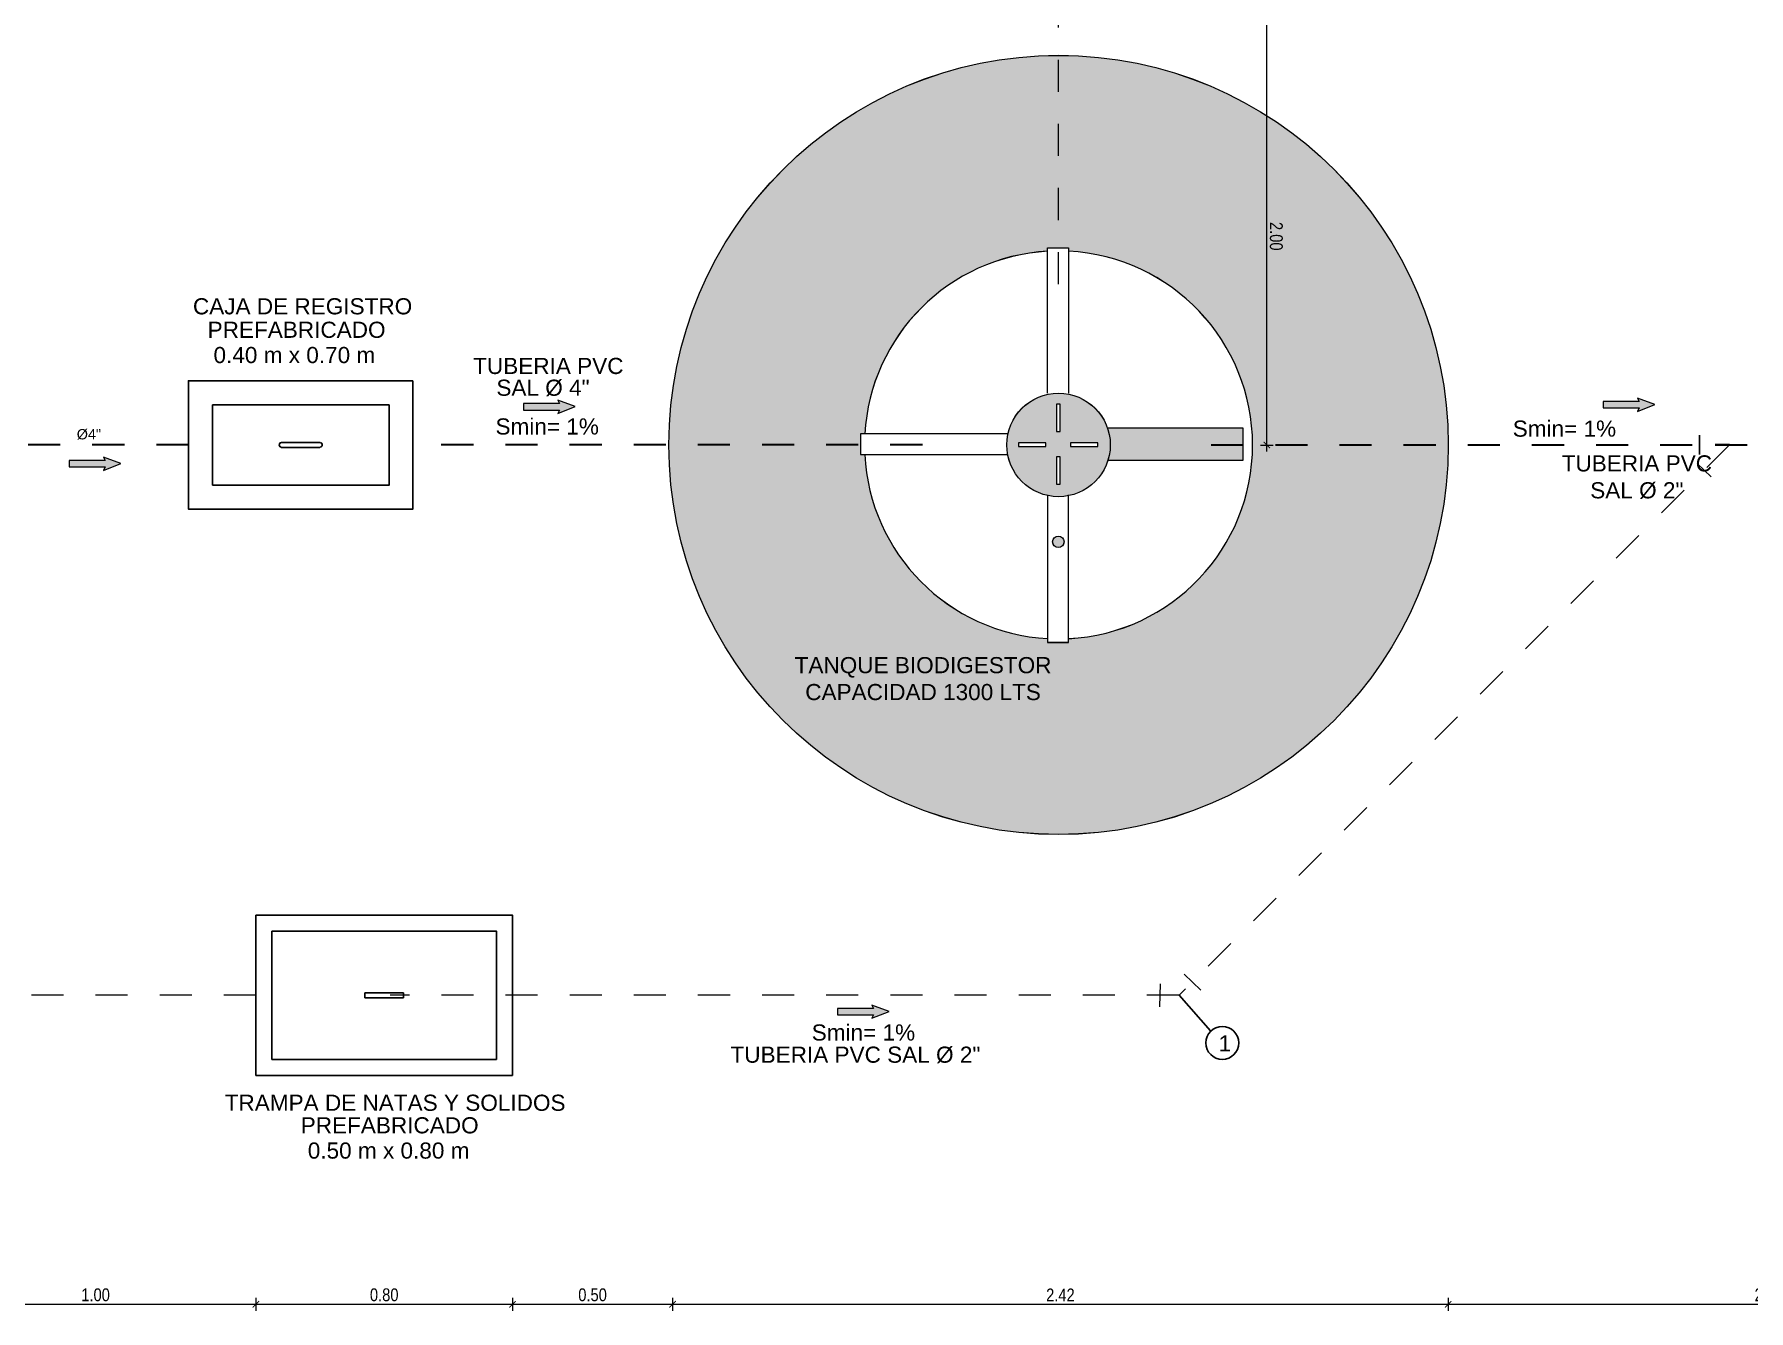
# Model space of a CAD drawing. Header units: metres. Extents: x 0 to 1843, y 1434 to 1492.
# Drawn here: x 1796.53 to 1801.87, y 1485.38 to 1489.36 of the extents above; entities that cross this region are included whole.
import ezdxf

# ---------------------------------------------------------------- set-up
doc = ezdxf.new("R2010")
doc.units = ezdxf.units.M
doc.header["$LTSCALE"] = 0.005
doc.linetypes.add('TRAZO_Y_PUNTOX2', pattern=[50.8, 25.4, -12.7, 0, -12.7])
for name, color, linetype, lineweight in [('-Acero techos', 252, 'Continuous', 13), ('-Achurado', 251, 'Continuous', 5), ('Desagüe', 155, 'Continuous', 40), ('FIC-2ES_LINEA DESAGUE', 6, 'TRAZO_Y_PUNTOX2', 30)]:
    doc.layers.add(name, color=color, linetype=linetype, lineweight=lineweight)
for name, color, linetype in [('A_50_CotasExter', 7, 'Continuous'), ('CONCRETO B', 7, 'Continuous'), ('FIC-3IS_TEXTO', 7, 'Continuous'), ('PDF_Text', 7, 'Continuous')]:
    doc.layers.add(name, color=color, linetype=linetype)
doc.layers.add('PDF_Geometry', color=9, linetype='Continuous', true_color=0x808080)
doc.layers.add("PDF_Tub. de desague 4''", color=7, linetype='Continuous', true_color=0x002595)
doc.styles.add('-Arial Narrow', font='ARIALN.TTF')
doc.styles.add('ARIAL', font='arial.ttf')
doc.styles.add('PDF Arial-BoldMT', font='arial.ttf')
doc.dimstyles.new('Esc 1_20n', dxfattribs={"dimscale": 0.02, "dimtxt": 2, "dimasz": 1, "dimexe": 1, "dimexo": 1, "dimgap": 0.45, "dimtad": 1, "dimtoh": 1, "dimzin": 3, "dimdsep": 46, "dimtxsty": '-Arial Narrow', "dimblk": 'ARCHTICK', "dimcen": 1, "dimdle": 1, "dimclrd": 7, "dimclre": 7, "dimclrt": 7, "dimadec": 0, "dimazin": 0, "dimtfac": 1, "dimtix": 1, "dimtmove": 1, "dimatfit": 2, "dimldrblk": 'ARCHTICK', "dimfxl": 1, "dimfxlon": 1, "dimtolj": 2, "dimlwd": 5, "dimlwe": 5, "dimarcsym": 0})

# ---------------------------------------------------------------- blocks, each defined once
blk = doc.blocks.new('_ArchTick')
at = {"color": 0, "linetype": 'ByBlock', "const_width": 0.15}
blk.add_lwpolyline([(-0.5, -0.5), (0.5, 0.5)], dxfattribs=at)
blk = doc.blocks.new('*D308')
at = {"layer": 'A_50_CotasExter', "color": 7, "lineweight": 5, "ltscale": 0.005, "transparency": 16777216}
for p, q in [((1796.2171, 1485.421), (1796.2171, 1485.381)), ((1797.2171, 1485.421), (1797.2171, 1485.381)), ((1796.1971, 1485.401), (1797.2371, 1485.401))]:
    blk.add_line(p, q, dxfattribs=at)
at = {"layer": 'Defpoints', "color": 0, "ltscale": 0.005, "transparency": 16777216}
for p in [(1796.2171, 1485.6032), (1797.2171, 1485.6032), (1797.2171, 1485.401)]:
    blk.add_point(p, dxfattribs=at)
at = {"layer": 'A_50_CotasExter', "color": 7, "lineweight": 5, "ltscale": 0.005, "transparency": 16777216, "xscale": 0.02, "yscale": 0.02, "zscale": 0.02, "rotation": 180}
blk.add_blockref('_ArchTick', (1796.2171, 1485.401), dxfattribs=at)
at = {"layer": 'A_50_CotasExter', "color": 7, "lineweight": 5, "ltscale": 0.005, "transparency": 16777216, "xscale": 0.02, "yscale": 0.02, "zscale": 0.02}
blk.add_blockref('_ArchTick', (1797.2171, 1485.401), dxfattribs=at)
at = {"layer": 'A_50_CotasExter', "color": 7, "ltscale": 0.005, "transparency": 16777216, "insert": (1796.7171, 1485.4304), "char_height": 0.04, "attachment_point": 5, "style": '-Arial Narrow'}
blk.add_mtext('\\A2;1.00', dxfattribs=at)
blk = doc.blocks.new('*D309')
at = {"layer": 'A_50_CotasExter', "color": 7, "lineweight": 5, "ltscale": 0.005, "transparency": 16777216}
for p, q in [((1797.2171, 1485.421), (1797.2171, 1485.381)), ((1798.0171, 1485.421), (1798.0171, 1485.381)), ((1797.1971, 1485.401), (1798.0371, 1485.401))]:
    blk.add_line(p, q, dxfattribs=at)
at = {"layer": 'Defpoints', "color": 0, "ltscale": 0.005, "transparency": 16777216}
for p in [(1798.0171, 1486.1149), (1797.2171, 1485.6032), (1798.0171, 1485.401)]:
    blk.add_point(p, dxfattribs=at)
at = {"layer": 'A_50_CotasExter', "color": 7, "lineweight": 5, "ltscale": 0.005, "transparency": 16777216, "xscale": 0.02, "yscale": 0.02, "zscale": 0.02}
for p, rotation in [((1797.2171, 1485.401), 180.0000000000651), ((1798.0171, 1485.401), 6.513775987637282e-11)]:
    blk.add_blockref('_ArchTick', p, dxfattribs=dict(at, rotation=rotation))
at = {"layer": 'A_50_CotasExter', "color": 7, "ltscale": 0.005, "transparency": 16777216, "insert": (1797.6171, 1485.4304), "char_height": 0.04, "attachment_point": 5, "style": '-Arial Narrow'}
blk.add_mtext('\\A2;0.80', dxfattribs=at)
blk = doc.blocks.new('*D310')
at = {"layer": 'A_50_CotasExter', "color": 7, "lineweight": 5, "ltscale": 0.005, "transparency": 16777216}
for p, q in [((1798.0171, 1485.421), (1798.0171, 1485.381)), ((1798.5164, 1485.421), (1798.5164, 1485.381)), ((1797.9971, 1485.401), (1798.5364, 1485.401))]:
    blk.add_line(p, q, dxfattribs=at)
at = {"layer": 'Defpoints', "color": 0, "ltscale": 0.005, "transparency": 16777216}
for p in [(1798.5164, 1486.3649), (1798.0171, 1486.1149), (1798.5164, 1485.401)]:
    blk.add_point(p, dxfattribs=at)
at = {"layer": 'A_50_CotasExter', "color": 7, "lineweight": 5, "ltscale": 0.005, "transparency": 16777216, "xscale": 0.02, "yscale": 0.02, "zscale": 0.02}
for p, rotation in [((1798.0171, 1485.401), 180.0000000000651), ((1798.5164, 1485.401), 6.513775987637282e-11)]:
    blk.add_blockref('_ArchTick', p, dxfattribs=dict(at, rotation=rotation))
at = {"layer": 'A_50_CotasExter', "color": 7, "ltscale": 0.005, "transparency": 16777216, "insert": (1798.2668, 1485.4304), "char_height": 0.04, "attachment_point": 5, "style": '-Arial Narrow'}
blk.add_mtext('\\A2;0.50', dxfattribs=at)
blk = doc.blocks.new('*D311')
at = {"layer": 'A_50_CotasExter', "color": 7, "lineweight": 5, "ltscale": 0.005, "transparency": 16777216}
for p, q in [((1800.9348, 1485.421), (1800.9348, 1485.381)), ((1802.9348, 1485.421), (1802.9348, 1485.381)), ((1800.9148, 1485.401), (1802.9548, 1485.401))]:
    blk.add_line(p, q, dxfattribs=at)
at = {"layer": 'Defpoints', "color": 0, "ltscale": 0.005, "transparency": 16777216}
for p in [(1800.9348, 1488.0816), (1802.9348, 1488.0847), (1802.9348, 1485.401)]:
    blk.add_point(p, dxfattribs=at)
at = {"layer": 'A_50_CotasExter', "color": 7, "lineweight": 5, "ltscale": 0.005, "transparency": 16777216, "xscale": 0.02, "yscale": 0.02, "zscale": 0.02}
for p, rotation in [((1800.9348, 1485.401), 180.0000000000651), ((1802.9348, 1485.401), 6.513775987637282e-11)]:
    blk.add_blockref('_ArchTick', p, dxfattribs=dict(at, rotation=rotation))
at = {"layer": 'A_50_CotasExter', "color": 7, "ltscale": 0.005, "transparency": 16777216, "insert": (1801.9348, 1485.4304), "char_height": 0.04, "attachment_point": 5, "style": '-Arial Narrow'}
blk.add_mtext('\\A2;2.00', dxfattribs=at)
blk = doc.blocks.new('*D330')
at = {"layer": 'A_50_CotasExter', "color": 7, "lineweight": 5, "ltscale": 0.005, "transparency": 16777216}
for p, q in [((1800.3487, 1490.0828), (1800.3887, 1490.0828)), ((1800.3693, 1488.0608), (1800.3687, 1490.1028)), ((1800.3493, 1488.0807), (1800.3893, 1488.0808))]:
    blk.add_line(p, q, dxfattribs=at)
at = {"layer": 'Defpoints', "color": 0, "ltscale": 0.005, "transparency": 16777216}
for p in [(1799.7185, 1490.0826), (1800.3687, 1490.0828), (1799.719, 1488.0806)]:
    blk.add_point(p, dxfattribs=at)
at = {"layer": 'A_50_CotasExter', "color": 7, "lineweight": 5, "ltscale": 0.005, "transparency": 16777216, "xscale": 0.02, "yscale": 0.02, "zscale": 0.02}
for p, rotation in [((1800.3687, 1490.0828), 90.01516006572481), ((1800.3693, 1488.0808), 270.0151600657248)]:
    blk.add_blockref('_ArchTick', p, dxfattribs=dict(at, rotation=rotation))
at = {"layer": 'A_50_CotasExter', "color": 7, "ltscale": 0.005, "transparency": 16777216, "insert": (1800.3986, 1488.7319), "char_height": 0.04, "attachment_point": 5, "rotation": 270.0152, "style": '-Arial Narrow'}
blk.add_mtext('\\A2;2.00', dxfattribs=at)
blk = doc.blocks.new('*D398')
at = {"layer": 'A_50_CotasExter', "color": 7, "lineweight": 5, "ltscale": 0.005, "transparency": 16777216}
for p, q in [((1798.5164, 1485.421), (1798.5164, 1485.381)), ((1800.9348, 1485.421), (1800.9348, 1485.381)), ((1798.4964, 1485.401), (1800.9548, 1485.401))]:
    blk.add_line(p, q, dxfattribs=at)
at = {"layer": 'Defpoints', "color": 0, "ltscale": 0.005, "transparency": 16777216}
for p in [(1798.5164, 1486.3649), (1800.9348, 1486.3649), (1800.9348, 1485.401)]:
    blk.add_point(p, dxfattribs=at)
at = {"layer": 'A_50_CotasExter', "color": 7, "lineweight": 5, "ltscale": 0.005, "transparency": 16777216, "xscale": 0.02, "yscale": 0.02, "zscale": 0.02}
for p, rotation in [((1798.5164, 1485.401), 180.0000000000651), ((1800.9348, 1485.401), 6.513775987637282e-11)]:
    blk.add_blockref('_ArchTick', p, dxfattribs=dict(at, rotation=rotation))
at = {"layer": 'A_50_CotasExter', "color": 7, "ltscale": 0.005, "transparency": 16777216, "insert": (1799.7256, 1485.4301), "char_height": 0.04, "attachment_point": 5, "style": '-Arial Narrow'}
blk.add_mtext('\\A2;2.42', dxfattribs=at)

msp = doc.modelspace()

# ---------------------------------------------------------------- hatches: boundary and pattern name
at = {"layer": '-Acero techos', "lineweight": 5, "ltscale": 0.005, "true_color": 0x105689}
h = msp.add_hatch(color=146, dxfattribs=at)
h.dxf.hatch_style = 1
h.paths.add_polyline_path([(1798.16403, 1488.19007), (1798.05177, 1488.19007), (1798.05177, 1488.2102), (1798.16403, 1488.2102), (1798.15874, 1488.22079), (1798.21275, 1488.20066), (1798.15874, 1488.17948)])
h = msp.add_hatch(color=146, dxfattribs=at)
h.dxf.hatch_style = 1
h.paths.add_polyline_path([(1801.53011, 1488.19633), (1801.41785, 1488.19633), (1801.41785, 1488.21646), (1801.53011, 1488.21646), (1801.52481, 1488.22705), (1801.57882, 1488.20692), (1801.52481, 1488.18574)])
h = msp.add_hatch(color=146, dxfattribs=at)
h.dxf.hatch_style = 1
h.paths.add_polyline_path([(1796.74712, 1488.01238), (1796.63486, 1488.01238), (1796.63486, 1488.0325), (1796.74712, 1488.0325), (1796.74183, 1488.04309), (1796.79584, 1488.02297), (1796.74183, 1488.00179)])
at = {"layer": '-Acero techos', "ltscale": 0.005, "true_color": 0x105689}
h = msp.add_hatch(color=146, dxfattribs=at)
h.dxf.hatch_style = 1
h.paths.add_polyline_path([(1799.1426, 1486.30355), (1799.03034, 1486.30355), (1799.03034, 1486.32367), (1799.1426, 1486.32367), (1799.1373, 1486.33426), (1799.19131, 1486.31414), (1799.1373, 1486.29296)])
at = {"layer": '-Achurado'}
h = msp.add_hatch(dxfattribs=at)
h.set_pattern_fill('AR-SAND', color=256, scale=0.0009, style=0)
h.paths.add_polyline_path([(1798.5048, 1488.08108, 1), (1800.9348, 1488.08108, 1)])
h.paths.add_polyline_path([(1799.75075, 1487.47687), (1799.75075, 1487.46546), (1799.68558, 1487.46546), (1799.68558, 1487.47705, -0.3835183), (1799.11554, 1488.05124), (1799.10271, 1488.05124), (1799.10271, 1488.11536), (1799.11577, 1488.11536, -0.3814096), (1799.68558, 1488.68511), (1799.68558, 1488.69608), (1799.75075, 1488.69608), (1799.75075, 1488.68529, -0.9500948)], flags=16)
h.paths.add_polyline_path([(1800.29414, 1488.13428), (1800.29414, 1488.03233), (1799.87366, 1488.03233, -0.8572413), (1799.5584, 1488.08108, -0.8447278), (1799.87218, 1488.13428)], flags=0)
h.paths.add_polyline_path([(1799.84219, 1488.08803), (1799.84219, 1488.07647), (1799.75705, 1488.07647), (1799.75705, 1488.08803)], flags=0)
h.paths.add_polyline_path([(1799.72447, 1488.20785), (1799.72447, 1488.12272), (1799.71291, 1488.12272), (1799.71291, 1488.20785)], flags=0)
h.paths.add_polyline_path([(1799.72447, 1488.04389), (1799.72447, 1487.95875), (1799.71291, 1487.95875), (1799.71291, 1488.04389)], flags=0)
h.paths.add_polyline_path([(1799.68033, 1488.08803), (1799.68033, 1488.07647), (1799.59519, 1488.07647), (1799.59519, 1488.08803)], flags=0)
h.paths.add_polyline_path([(1799.73708, 1487.77909, -1), (1799.70137, 1487.77909, -1)], flags=0)

# ---------------------------------------------------------------- linework, layer by layer
at = {"layer": '-Acero techos', "color": 148, "ltscale": 0.005, "true_color": 0x09314e}
for points in [[(1798.16403, 1488.19007), (1798.15874, 1488.17948), (1798.21275, 1488.20066), (1798.15874, 1488.22079), (1798.16403, 1488.2102), (1798.05177, 1488.2102), (1798.05177, 1488.19007)], [(1801.53011, 1488.19633), (1801.52481, 1488.18574), (1801.57882, 1488.20692), (1801.52481, 1488.22705), (1801.53011, 1488.21646), (1801.41785, 1488.21646), (1801.41785, 1488.19633)], [(1796.74712, 1488.01238), (1796.74183, 1488.00179), (1796.79584, 1488.02297), (1796.74183, 1488.04309), (1796.74712, 1488.0325), (1796.63486, 1488.0325), (1796.63486, 1488.01238)], [(1799.1426, 1486.30355), (1799.1373, 1486.29296), (1799.19131, 1486.31414), (1799.1373, 1486.33426), (1799.1426, 1486.32367), (1799.03034, 1486.32367), (1799.03034, 1486.30355)]]:
    msp.add_lwpolyline(points, close=True, dxfattribs=at)
at = {"layer": '-Acero techos', "color": 18, "ltscale": 0.005, "true_color": 0x000000}
for centre in [(1799.7198, 1488.08118), (1799.7198, 1488.08108)]:
    msp.add_circle(centre, 1.215, dxfattribs=at)
at = {"layer": 'CONCRETO B', "color": 7}
for points in [[(1797.70687, 1488.28121), (1797.00682, 1488.28121), (1797.00682, 1487.88088), (1797.70687, 1487.88088)], [(1797.63274, 1488.20602), (1797.08202, 1488.20602), (1797.08202, 1487.95607), (1797.63274, 1487.95607)], [(1797.2171, 1486.61485), (1797.2171, 1486.11485), (1798.0171, 1486.11485), (1798.0171, 1486.61485)], [(1797.2671, 1486.56485), (1797.9671, 1486.56485), (1797.9671, 1486.16485), (1797.2671, 1486.16485)]]:
    msp.add_lwpolyline(points, close=True, dxfattribs=at)
for points in [[(1797.29659, 1488.07363), (1797.29341, 1488.07469), (1797.29129, 1488.07575), (1797.29023, 1488.07787), (1797.28917, 1488.08105), (1797.29023, 1488.08316), (1797.29129, 1488.08634), (1797.29341, 1488.0874), (1797.29659, 1488.08846)], [(1797.41626, 1488.08846), (1797.29553, 1488.08846)], [(1797.41732, 1488.08846), (1797.41944, 1488.0874), (1797.42156, 1488.08634), (1797.42368, 1488.08316), (1797.42368, 1488.08105), (1797.42368, 1488.07787), (1797.42156, 1488.07575), (1797.41944, 1488.07469), (1797.41732, 1488.07363)], [(1797.29553, 1488.07363), (1797.41626, 1488.07363)]]:
    msp.add_lwpolyline(points, dxfattribs=at)
at = {"layer": 'CONCRETO B'}
msp.add_lwpolyline([(1797.5571, 1486.37223), (1797.6771, 1486.37223), (1797.6771, 1486.35723), (1797.5571, 1486.35723), (1797.5571, 1486.37223)], dxfattribs=at)
at = {"layer": 'Desagüe', "lineweight": 25, "ltscale": 0.1}
for p, q in [((1801.71789, 1488.11175), (1801.7179, 1488.05175)), ((1801.75444, 1487.98139), (1801.71151, 1488.02331))]:
    msp.add_line(p, q, dxfattribs=at)
at = {"layer": 'FIC-2ES_LINEA DESAGUE', "color": 175, "lineweight": 20, "ltscale": 0.5, "true_color": 0x4554a5}
msp.add_line((1799.71847, 1490.08261), (1799.71847, 1488.55447), dxfattribs=at)
at = {"layer": 'FIC-2ES_LINEA DESAGUE', "color": 175, "lineweight": 30, "ltscale": 0.5, "true_color": 0x4554a5}
msp.add_line((1797.00682, 1488.08105), (1794.70585, 1488.08111), dxfattribs=at)
at = {"layer": 'FIC-2ES_LINEA DESAGUE', "color": 175, "lineweight": 20, "ltscale": 0.5, "true_color": 0x4554a5}
for points in [[(1801.81236, 1488.08176), (1800.09545, 1486.36485), (1797.63545, 1486.36485)], [(1800.16323, 1486.38074), (1800.11133, 1486.43051)], [(1800.03614, 1486.32884), (1800.0372, 1486.40086)], [(1797.2171, 1486.36485), (1791.4068, 1486.36485)]]:
    msp.add_lwpolyline(points, dxfattribs=at)
at = {"layer": 'FIC-2ES_LINEA DESAGUE', "color": 175, "lineweight": 30, "ltscale": 0.5, "true_color": 0x4554a5}
for points in [[(1799.29519, 1488.08111), (1797.70687, 1488.08105)], [(1800.19594, 1488.08164), (1801.81236, 1488.08176)], [(1801.81236, 1488.08176), (1801.76681, 1488.08164), (1803.30912, 1488.08567)]]:
    msp.add_lwpolyline(points, dxfattribs=at)
at = {"layer": 'PDF_Geometry', "color": 7, "lineweight": 25}
msp.add_lwpolyline([(1800.19394, 1486.25365), (1800.09545, 1486.36485)], dxfattribs=at)
msp.add_circle((1800.23048, 1486.21605), 0.05136, dxfattribs=at)
at = {"layer": "PDF_Tub. de desague 4''", "lineweight": 13}
for points in [[(1799.68558, 1488.24264), (1799.68558, 1488.69618), (1799.75075, 1488.69618), (1799.75075, 1488.24264)], [(1799.68558, 1488.24254), (1799.68558, 1488.69608), (1799.75075, 1488.69608), (1799.75075, 1488.24254)], [(1799.87267, 1488.13438), (1800.29414, 1488.13438), (1800.29414, 1488.03243), (1799.87267, 1488.03243)], [(1799.87267, 1488.13428), (1800.29414, 1488.13428), (1800.29414, 1488.03233), (1799.87267, 1488.03233)], [(1799.55946, 1488.11546), (1799.10271, 1488.11546), (1799.10271, 1488.05135), (1799.55946, 1488.05135)], [(1799.55946, 1488.11536), (1799.10271, 1488.11536), (1799.10271, 1488.05124), (1799.55946, 1488.05124)], [(1799.68558, 1487.92522), (1799.68558, 1487.46556), (1799.75075, 1487.46556), (1799.75075, 1487.92522)], [(1799.68558, 1487.92512), (1799.68558, 1487.46546), (1799.75075, 1487.46546), (1799.75075, 1487.92512)]]:
    msp.add_lwpolyline(points, dxfattribs=at)
for points in [[(1799.71291, 1488.20795), (1799.71291, 1488.12282), (1799.72447, 1488.12282), (1799.72447, 1488.20795)], [(1799.71291, 1488.20785), (1799.71291, 1488.12272), (1799.72447, 1488.12272), (1799.72447, 1488.20785)], [(1799.59519, 1488.07657), (1799.68033, 1488.07657), (1799.68033, 1488.08813), (1799.59519, 1488.08813)], [(1799.59519, 1488.07647), (1799.68033, 1488.07647), (1799.68033, 1488.08803), (1799.59519, 1488.08803)], [(1799.84219, 1488.08813), (1799.75705, 1488.08813), (1799.75705, 1488.07657), (1799.84219, 1488.07657)], [(1799.84219, 1488.08803), (1799.75705, 1488.08803), (1799.75705, 1488.07647), (1799.84219, 1488.07647)], [(1799.72447, 1487.95885), (1799.72447, 1488.04399), (1799.71291, 1488.04399), (1799.71291, 1487.95885)], [(1799.72447, 1487.95875), (1799.72447, 1488.04389), (1799.71291, 1488.04389), (1799.71291, 1487.95875)]]:
    msp.add_lwpolyline(points, close=True, dxfattribs=at)
for centre, radius in [((1799.7198, 1488.08118), 0.1614), ((1799.7198, 1488.08108), 0.1614), ((1799.71923, 1487.77919), 0.01786), ((1799.71923, 1487.77909), 0.01786)]:
    msp.add_circle(centre, radius, dxfattribs=at)
for centre, start, end in [((1799.7198, 1488.08118), 93.2425, 176.75183), ((1799.7198, 1488.08108), 93.2425, 176.75183), ((1799.7198, 1488.08118), 272.93189, 87.06811), ((1799.7198, 1488.08108), 272.93189, 87.06811), ((1799.7198, 1488.08118), 182.82657, 266.7575), ((1799.7198, 1488.08108), 182.82657, 266.7575)]:
    msp.add_arc(centre, 0.605, start, end, dxfattribs=at)

# ---------------------------------------------------------------- texts
at = {"layer": 'FIC-3IS_TEXTO', "color": 175, "lineweight": 30, "true_color": 0x4554a5, "style": 'ARIAL'}
msp.add_text('Ø4"', height=0.032075, rotation=0.05293, dxfattribs=at).set_placement((1796.65845, 1488.09843))
at = {"layer": 'PDF_Text', "style": 'PDF Arial-BoldMT'}
for s, height, p in [('CAJA DE REGISTRO', 0.0503406, (1797.0207, 1488.48833)), ('PREFABRICADO', 0.0503406, (1797.06648, 1488.41512)), ('0.40 m x 0.70 m', 0.0503406, (1797.08487, 1488.33635)), ('1', 0.05034, (1800.21896, 1486.18946)), ('TRAMPA DE NATAS Y SOLIDOS', 0.0503406, (1797.1197, 1486.00443)), ('PREFABRICADO', 0.0503406, (1797.35672, 1485.93407)), ('0.50 m x 0.80 m', 0.0503406, (1797.37876, 1485.8553))]:
    msp.add_text(s, height=height, dxfattribs=at).set_placement(p)
for s, insert, char_height, attachment_point in [('TUBERIA PVC', (1797.89447, 1488.32714), 0.0503406, 4), ('SAL Ø 4"', (1797.96684, 1488.25863), 0.050341, 4), ('Smin= 1%', (1797.96412, 1488.13839), 0.050341, 4), ('Smin= 1%', (1801.13598, 1488.13165), 0.050341, 4), ('\\pxqc;TUBERIA PVC\\PSAL Ø 2"', (1801.28861, 1487.98069), 0.0503406, 4), ('\\pxqc;TANQUE BIODIGESTOR\\PCAPACIDAD 1300 LTS', (1799.69778, 1487.35205), 0.0503406, 6), ('Smin= 1%', (1798.95012, 1486.24841), 0.050341, 4), ('TUBERIA PVC SAL Ø 2"', (1798.697, 1486.17858), 0.0503406, 4)]:
    msp.add_mtext(s, dxfattribs=dict(at, insert=insert, char_height=char_height, attachment_point=attachment_point))

# ---------------------------------------------------------------- dimensions: what is measured, and where the dimension line sits
at = {"layer": 'A_50_CotasExter', "color": 18, "ltscale": 0.005, "true_color": 0x000000}
dim = msp.add_linear_dim(base=(1800.36872, 1490.08278), p1=(1799.719, 1488.08058), p2=(1799.71847, 1490.08261), angle=90.01516, dimstyle='Esc 1_20n', dxfattribs=at)
dim.commit()
dim.dimension.update_dxf_attribs({"geometry": '*D330', "text_midpoint": (1800.36917, 1488.73186), "dimtype": 161})
for base, p1, p2, picture, middle in [((1802.93481, 1485.40099), (1800.9348, 1488.08159), (1802.93481, 1488.08469), '*D311', (1801.93481, 1485.43042)), ((1798.5164, 1485.40099), (1798.0171, 1486.11485), (1798.5164, 1486.36485), '*D310', (1798.26675, 1485.43042)), ((1800.9348, 1485.40099), (1798.5164, 1486.36485), (1800.9348, 1486.36485), '*D398', (1799.7256, 1485.43008)), ((1798.0171, 1485.40099), (1797.2171, 1485.60324), (1798.0171, 1486.11485), '*D309', (1797.6171, 1485.43042))]:
    dim = msp.add_linear_dim(base=base, p1=p1, p2=p2, angle=180, dimstyle='Esc 1_20n', dxfattribs=at)
    dim.commit()
    dim.dimension.update_dxf_attribs({"geometry": picture, "text_midpoint": middle})
dim = msp.add_aligned_dim(p1=(1796.2171, 1485.60324), p2=(1797.2171, 1485.60324), distance=-0.20225, dimstyle='Esc 1_20n', dxfattribs=at)
dim.commit()
dim.dimension.update_dxf_attribs({"geometry": '*D308', "text_midpoint": (1796.7171, 1485.43042)})

doc.saveas('drawing.dxf')
